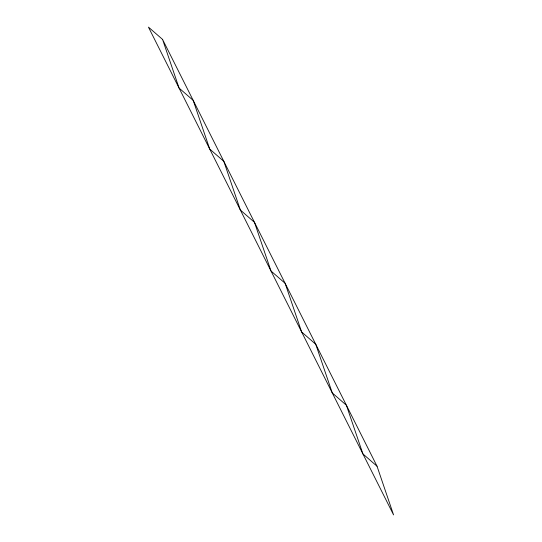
<?xml version="1.0" encoding="UTF-8"?>
<svg xmlns="http://www.w3.org/2000/svg" width="542" height="542" viewBox="0 0 542 542"><rect width="100%" height="100%" fill="white"/><g stroke="black" fill="none" stroke-linecap="round" stroke-linejoin="round"><path stroke-width="0.81" d="M162.546 39.397L148.433 27.1L393.567 514.9L377.036 466.222L162.546 39.397L179.077 88.075L193.189 100.372L209.72 149.05L223.832 161.347L240.357 210.025L254.469 222.322L271 271L285.112 283.297L301.643 331.975L315.756 344.272L332.28 392.95L346.392 405.247L362.923 453.925L377.036 466.222"/></g></svg>
